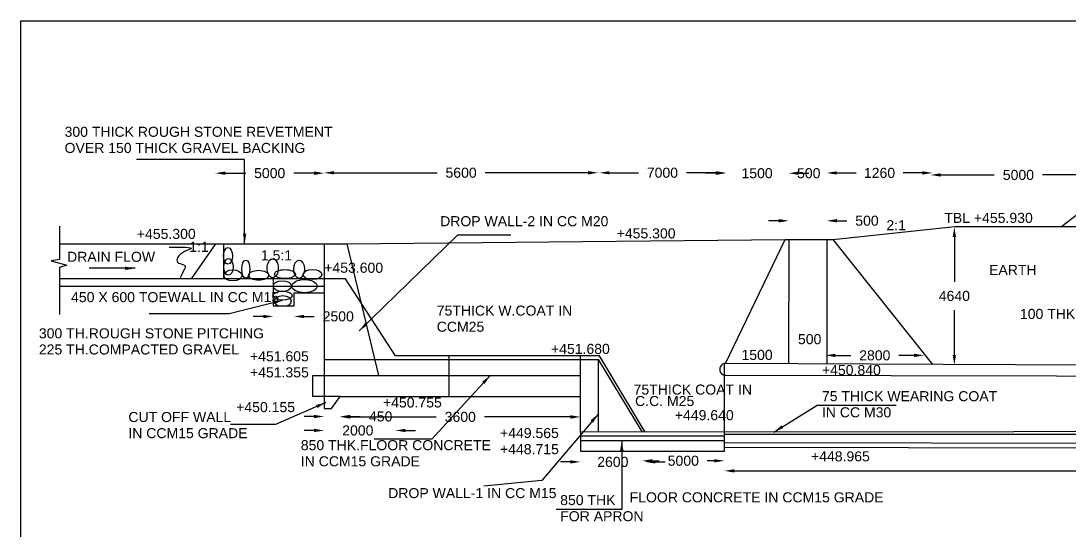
# Model space of a CAD drawing. Header units: inches. Extents: x 13 to 6403, y 6 to 3106.
# Drawn here: x 12.96 to 23.4, y 27.61 to 32.68 of the extents above; entities that cross this region are included whole.
import ezdxf

# ---------------------------------------------------------------- set-up
doc = ezdxf.new("R2010")
doc.units = ezdxf.units.IN
doc.header["$MEASUREMENT"] = 0
doc.styles.get("Standard").update_dxf_attribs({"font": 'arial.ttf', "height": 0.1})
doc.dimstyles.get("Standard").update_dxf_attribs({"dimtxt": 0.1, "dimasz": 0.1, "dimexe": 0.18, "dimexo": 0.0625, "dimgap": 0.09, "dimtad": 0, "dimtih": 1, "dimtoh": 1, "dimdec": 4, "dimzin": 0, "dimdsep": 46, "dimtxsty": 'Standard', "dimcen": 0, "dimse1": 1, "dimse2": 1, "dimadec": 0, "dimazin": 0, "dimtfac": 1, "dimtdec": 4, "dimtofl": 0, "dimtmove": 0, "dimatfit": 3, "dimfxl": 1, "dimtolj": 1, "dimtzin": 0, "dimarcsym": 0})

# ---------------------------------------------------------------- blocks, each defined once
blk = doc.blocks.new('*D88')
at = {"color": 0, "lineweight": -2, "transparency": 16777216}
for p, q in [((20.508, 30.689), (20.408, 30.689)), ((21.088, 30.689), (21.188, 30.689))]:
    blk.add_line(p, q, dxfattribs=at)
at = {"color": 0, "transparency": 16777216}
for points in [[(20.508, 30.706), (20.508, 30.672), (20.608, 30.689)], [(21.088, 30.706), (21.088, 30.672), (20.988, 30.689)]]:
    blk.add_solid(points, dxfattribs=at)
at = {"layer": 'Defpoints', "color": 0, "transparency": 16777216}
for p in [(20.988, 30.689), (20.608, 30.502), (20.988, 30.502)]:
    blk.add_point(p, dxfattribs=at)
at = {"color": 0, "transparency": 16777216, "insert": (21.388, 30.689), "char_height": 0.1, "attachment_point": 5}
blk.add_mtext('\\A1;500', dxfattribs=at)
blk = doc.blocks.new('*D89')
at = {"color": 0, "lineweight": -2, "transparency": 16777216}
for p, q in [((15.373, 29.736), (15.273, 29.736)), ((15.78, 29.736), (15.88, 29.736))]:
    blk.add_line(p, q, dxfattribs=at)
at = {"color": 0, "transparency": 16777216}
for points in [[(15.373, 29.752), (15.373, 29.719), (15.473, 29.736)], [(15.78, 29.752), (15.78, 29.719), (15.68, 29.736)]]:
    blk.add_solid(points, dxfattribs=at)
at = {"layer": 'Defpoints', "color": 0, "transparency": 16777216}
for p in [(15.473, 29.841), (15.68, 29.841), (15.68, 29.736)]:
    blk.add_point(p, dxfattribs=at)
at = {"color": 0, "transparency": 16777216, "insert": (16.12, 29.736), "char_height": 0.1, "attachment_point": 5}
blk.add_mtext('\\A1;2500', dxfattribs=at)
blk = doc.blocks.new('*D90')
at = {"color": 0, "lineweight": -2, "transparency": 16777216}
for p, q in [((14.996, 31.163), (15.198, 31.163)), ((15.879, 31.163), (15.677, 31.163))]:
    blk.add_line(p, q, dxfattribs=at)
at = {"color": 0, "transparency": 16777216}
for points in [[(14.996, 31.18), (14.996, 31.146), (14.896, 31.163)], [(15.879, 31.18), (15.879, 31.146), (15.979, 31.163)]]:
    blk.add_solid(points, dxfattribs=at)
at = {"layer": 'Defpoints', "color": 0, "transparency": 16777216}
for p in [(15.979, 31.163), (14.896, 30.46), (15.979, 30.46)]:
    blk.add_point(p, dxfattribs=at)
at = {"color": 0, "transparency": 16777216, "insert": (15.437, 31.163), "char_height": 0.1, "attachment_point": 5}
blk.add_mtext('\\A1;5000', dxfattribs=at)
blk = doc.blocks.new('*D91')
at = {"color": 0, "lineweight": -2, "transparency": 16777216}
for p, q in [((16.079, 31.167), (17.104, 31.167)), ((18.609, 31.167), (17.583, 31.167))]:
    blk.add_line(p, q, dxfattribs=at)
at = {"color": 0, "transparency": 16777216}
for points in [[(16.079, 31.184), (16.079, 31.15), (15.979, 31.167)], [(18.609, 31.184), (18.609, 31.15), (18.709, 31.167)]]:
    blk.add_solid(points, dxfattribs=at)
at = {"layer": 'Defpoints', "color": 0, "transparency": 16777216}
for p in [(18.709, 31.167), (15.979, 30.46), (18.709, 29.308)]:
    blk.add_point(p, dxfattribs=at)
at = {"color": 0, "transparency": 16777216, "insert": (17.344, 31.167), "char_height": 0.1, "attachment_point": 5}
blk.add_mtext('\\A1;5600', dxfattribs=at)
blk = doc.blocks.new('*D92')
at = {"color": 0, "lineweight": -2, "transparency": 16777216}
for p, q in [((18.822, 31.167), (19.112, 31.167)), ((19.879, 31.167), (19.589, 31.167))]:
    blk.add_line(p, q, dxfattribs=at)
at = {"color": 0, "transparency": 16777216}
for points in [[(18.822, 31.183), (18.822, 31.15), (18.722, 31.167)], [(19.879, 31.183), (19.879, 31.15), (19.979, 31.167)]]:
    blk.add_solid(points, dxfattribs=at)
at = {"layer": 'Defpoints', "color": 0, "transparency": 16777216}
for p in [(19.979, 31.167), (18.722, 29.344), (19.979, 29.268)]:
    blk.add_point(p, dxfattribs=at)
at = {"color": 0, "transparency": 16777216, "insert": (19.35, 31.167), "char_height": 0.1, "attachment_point": 5}
blk.add_mtext('\\A1;7000', dxfattribs=at)
blk = doc.blocks.new('*D93')
at = {"color": 0, "lineweight": -2, "transparency": 16777216}
for p, q in [((19.879, 31.162), (19.779, 31.162)), ((20.708, 31.162), (20.808, 31.162))]:
    blk.add_line(p, q, dxfattribs=at)
at = {"color": 0, "transparency": 16777216}
for points in [[(19.879, 31.179), (19.879, 31.146), (19.979, 31.162)], [(20.708, 31.179), (20.708, 31.146), (20.608, 31.162)]]:
    blk.add_solid(points, dxfattribs=at)
at = {"layer": 'Defpoints', "color": 0, "transparency": 16777216}
for p in [(20.608, 31.162), (19.979, 29.268), (20.608, 29.268)]:
    blk.add_point(p, dxfattribs=at)
at = {"color": 0, "transparency": 16777216, "insert": (20.293, 31.162), "char_height": 0.1, "attachment_point": 5}
blk.add_mtext('\\A1;1500', dxfattribs=at)
blk = doc.blocks.new('*D94')
at = {"layer": 'Defpoints', "color": 0, "transparency": 16777216}
for p in [(20.987, 31.162), (20.608, 29.268), (20.987, 29.267)]:
    blk.add_point(p, dxfattribs=at)
at = {"color": 0, "transparency": 16777216, "insert": (20.808, 31.162), "char_height": 0.1, "attachment_point": 5}
blk.add_mtext('\\A1;500', dxfattribs=at)
blk = doc.blocks.new('*D95')
at = {"color": 0, "lineweight": -2, "transparency": 16777216}
for p, q in [((21.087, 31.165), (21.279, 31.165)), ((21.94, 31.165), (21.748, 31.165))]:
    blk.add_line(p, q, dxfattribs=at)
at = {"color": 0, "transparency": 16777216}
for points in [[(21.087, 31.182), (21.087, 31.149), (20.987, 31.165)], [(21.94, 31.182), (21.94, 31.149), (22.04, 31.165)]]:
    blk.add_solid(points, dxfattribs=at)
at = {"layer": 'Defpoints', "color": 0, "transparency": 16777216}
for p in [(22.04, 31.165), (20.987, 29.267), (22.04, 29.258)]:
    blk.add_point(p, dxfattribs=at)
at = {"color": 0, "transparency": 16777216, "insert": (21.513, 31.165), "char_height": 0.1, "attachment_point": 5}
blk.add_mtext('\\A1;1260', dxfattribs=at)
blk = doc.blocks.new('*D96')
at = {"color": 0, "lineweight": -2, "transparency": 16777216}
for p, q in [((22.122, 31.145), (22.657, 31.145)), ((23.671, 31.145), (23.136, 31.145))]:
    blk.add_line(p, q, dxfattribs=at)
at = {"color": 0, "transparency": 16777216}
for points in [[(22.122, 31.162), (22.122, 31.129), (22.022, 31.145)], [(23.671, 31.162), (23.671, 31.129), (23.771, 31.145)]]:
    blk.add_solid(points, dxfattribs=at)
at = {"layer": 'Defpoints', "color": 0, "transparency": 16777216}
for p in [(23.771, 31.145), (22.022, 30.606), (23.771, 30.632)]:
    blk.add_point(p, dxfattribs=at)
at = {"color": 0, "transparency": 16777216, "insert": (22.897, 31.145), "char_height": 0.1, "attachment_point": 5}
blk.add_mtext('\\A1;5000', dxfattribs=at)
blk = doc.blocks.new('*D105')
at = {"color": 0, "lineweight": -2, "transparency": 16777216}
for p, q in [((22.259, 30.527), (22.259, 30.081)), ((22.259, 29.352), (22.259, 29.799))]:
    blk.add_line(p, q, dxfattribs=at)
at = {"color": 0, "transparency": 16777216}
for points in [[(22.242, 30.527), (22.275, 30.527), (22.259, 30.627)], [(22.242, 29.352), (22.275, 29.352), (22.259, 29.252)]]:
    blk.add_solid(points, dxfattribs=at)
at = {"layer": 'Defpoints', "color": 0, "transparency": 16777216}
for p in [(22.444, 30.627), (22.259, 29.252), (22.444, 29.252)]:
    blk.add_point(p, dxfattribs=at)
at = {"color": 0, "transparency": 16777216, "insert": (22.259, 29.94), "char_height": 0.1, "attachment_point": 5}
blk.add_mtext('\\A1;4640', dxfattribs=at)
blk = doc.blocks.new('*D106')
at = {"color": 0, "lineweight": -2, "transparency": 16777216}
for p, q in [((21.074, 29.348), (21.226, 29.348)), ((21.858, 29.348), (21.706, 29.348))]:
    blk.add_line(p, q, dxfattribs=at)
at = {"color": 0, "transparency": 16777216}
for points in [[(21.074, 29.365), (21.074, 29.332), (20.974, 29.348)], [(21.858, 29.365), (21.858, 29.332), (21.958, 29.348)]]:
    blk.add_solid(points, dxfattribs=at)
at = {"layer": 'Defpoints', "color": 0, "transparency": 16777216}
for p in [(21.958, 29.348), (20.974, 29.342), (21.958, 29.342)]:
    blk.add_point(p, dxfattribs=at)
at = {"color": 0, "transparency": 16777216, "insert": (21.466, 29.348), "char_height": 0.1, "attachment_point": 5}
blk.add_mtext('\\A1;2800', dxfattribs=at)
blk = doc.blocks.new('*D107')
at = {"layer": 'Defpoints', "color": 0, "transparency": 16777216}
for p in [(20.608, 29.352), (19.979, 29.268), (20.608, 29.268)]:
    blk.add_point(p, dxfattribs=at)
at = {"color": 0, "transparency": 16777216, "insert": (20.293, 29.352), "char_height": 0.1, "attachment_point": 5}
blk.add_mtext('\\A1;1500', dxfattribs=at)
blk = doc.blocks.new('*D108')
at = {"layer": 'Defpoints', "color": 0, "transparency": 16777216}
for p in [(20.608, 29.482), (20.987, 29.509), (20.987, 29.481)]:
    blk.add_point(p, dxfattribs=at)
at = {"color": 0, "transparency": 16777216, "insert": (20.817, 29.509), "char_height": 0.1, "attachment_point": 5}
blk.add_mtext('\\A1;500', dxfattribs=at)
blk = doc.blocks.new('*D109')
at = {"color": 0, "lineweight": -2, "transparency": 16777216}
for p, q in [((15.879, 28.6), (15.779, 28.6)), ((16.789, 28.6), (16.889, 28.6))]:
    blk.add_line(p, q, dxfattribs=at)
at = {"color": 0, "transparency": 16777216}
for points in [[(15.879, 28.617), (15.879, 28.584), (15.979, 28.6)], [(16.789, 28.617), (16.789, 28.584), (16.689, 28.6)]]:
    blk.add_solid(points, dxfattribs=at)
at = {"layer": 'Defpoints', "color": 0, "transparency": 16777216}
for p in [(15.979, 29.308), (16.689, 29.344), (16.689, 28.6)]:
    blk.add_point(p, dxfattribs=at)
at = {"color": 0, "transparency": 16777216, "insert": (16.315, 28.6), "char_height": 0.1, "attachment_point": 5}
blk.add_mtext('\\A1;2000', dxfattribs=at)
blk = doc.blocks.new('*D110')
at = {"color": 0, "lineweight": -2, "transparency": 16777216}
for p, q in [((15.879, 28.739), (15.779, 28.739)), ((16.24, 28.739), (16.34, 28.739))]:
    blk.add_line(p, q, dxfattribs=at)
at = {"color": 0, "transparency": 16777216}
for points in [[(15.879, 28.756), (15.879, 28.723), (15.979, 28.739)], [(16.24, 28.756), (16.24, 28.723), (16.14, 28.739)]]:
    blk.add_solid(points, dxfattribs=at)
at = {"layer": 'Defpoints', "color": 0, "transparency": 16777216}
for p in [(15.979, 28.938), (16.14, 28.938), (16.14, 28.739)]:
    blk.add_point(p, dxfattribs=at)
at = {"color": 0, "transparency": 16777216, "insert": (16.543, 28.739), "char_height": 0.1, "attachment_point": 5}
blk.add_mtext('\\A1;450', dxfattribs=at)
blk = doc.blocks.new('*D111')
at = {"color": 0, "lineweight": -2, "transparency": 16777216}
for p, q in [((16.24, 28.735), (17.097, 28.735)), ((18.433, 28.735), (17.576, 28.735))]:
    blk.add_line(p, q, dxfattribs=at)
at = {"color": 0, "transparency": 16777216}
for points in [[(16.24, 28.752), (16.24, 28.718), (16.14, 28.735)], [(18.433, 28.752), (18.433, 28.718), (18.533, 28.735)]]:
    blk.add_solid(points, dxfattribs=at)
at = {"layer": 'Defpoints', "color": 0, "transparency": 16777216}
for p in [(16.14, 28.938), (18.533, 28.938), (18.533, 28.735)]:
    blk.add_point(p, dxfattribs=at)
at = {"color": 0, "transparency": 16777216, "insert": (17.336, 28.735), "char_height": 0.1, "attachment_point": 5}
blk.add_mtext('\\A1;3600', dxfattribs=at)
blk = doc.blocks.new('*D112')
at = {"color": 0, "lineweight": -2, "transparency": 16777216}
for p, q in [((19.249, 28.298), (19.319, 28.298)), ((19.867, 28.298), (19.797, 28.298))]:
    blk.add_line(p, q, dxfattribs=at)
at = {"color": 0, "transparency": 16777216}
for points in [[(19.249, 28.315), (19.249, 28.282), (19.149, 28.298)], [(19.867, 28.315), (19.867, 28.282), (19.967, 28.298)]]:
    blk.add_solid(points, dxfattribs=at)
at = {"layer": 'Defpoints', "color": 0, "transparency": 16777216}
for p in [(19.149, 28.584), (19.967, 28.584), (19.967, 28.298)]:
    blk.add_point(p, dxfattribs=at)
at = {"color": 0, "transparency": 16777216, "insert": (19.558, 28.298), "char_height": 0.1, "attachment_point": 5}
blk.add_mtext('\\A1;5000', dxfattribs=at)
blk = doc.blocks.new('*D113')
at = {"color": 0, "lineweight": -2, "transparency": 16777216}
for p, q in [((18.433, 28.287), (18.333, 28.287)), ((19.279, 28.287), (19.379, 28.287))]:
    blk.add_line(p, q, dxfattribs=at)
at = {"color": 0, "transparency": 16777216}
for points in [[(18.433, 28.304), (18.433, 28.271), (18.533, 28.287)], [(19.279, 28.304), (19.279, 28.271), (19.179, 28.287)]]:
    blk.add_solid(points, dxfattribs=at)
at = {"layer": 'Defpoints', "color": 0, "transparency": 16777216}
for p in [(18.533, 28.583), (19.179, 28.584), (18.533, 28.287)]:
    blk.add_point(p, dxfattribs=at)
at = {"color": 0, "transparency": 16777216, "insert": (18.856, 28.287), "char_height": 0.1, "attachment_point": 5}
blk.add_mtext('\\A1;2600', dxfattribs=at)
blk = doc.blocks.new('*D114')
at = {"color": 0, "lineweight": -2, "transparency": 16777216}
for p, q in [((20.067, 28.198), (27.934, 28.198)), ((36.361, 28.198), (28.495, 28.198))]:
    blk.add_line(p, q, dxfattribs=at)
at = {"color": 0, "transparency": 16777216}
for points in [[(20.067, 28.214), (20.067, 28.181), (19.967, 28.198)], [(36.361, 28.214), (36.361, 28.181), (36.461, 28.198)]]:
    blk.add_solid(points, dxfattribs=at)
at = {"layer": 'Defpoints', "color": 0, "transparency": 16777216}
for p in [(36.461, 28.45), (19.967, 28.393), (36.461, 28.198)]:
    blk.add_point(p, dxfattribs=at)
at = {"color": 0, "transparency": 16777216, "insert": (28.214, 28.198), "char_height": 0.1, "attachment_point": 5}
blk.add_mtext('\\A1;49185', dxfattribs=at)

msp = doc.modelspace()

# ---------------------------------------------------------------- linework, layer by layer
at = {"color": 0}
msp.add_lwpolyline([(59.86272, 5.61483), (12.95865, 5.61483), (12.95865, 32.67904), (59.86272, 32.67904)], close=True, dxfattribs=at)
for points in [[(13.34201, 30.46034), (16.20633, 30.46034), (20.57169, 30.50249), (21.04875, 30.50249), (22.26467, 30.63233), (23.77083, 30.63233), (23.56906, 30.74001), (23.47337, 30.74001), (23.32951, 30.63233)], [(13.34201, 30.63354), (13.34201, 30.30228), (13.2589, 30.28987), (13.41456, 30.24751), (13.34148, 30.22195), (13.34148, 29.75677)], [(19.97929, 29.2678), (20.57169, 30.50249)], [(20.60807, 30.50249), (20.60761, 29.26493)], [(20.98786, 30.50249), (20.9874, 29.26319)], [(21.04875, 30.50249), (22.03959, 29.25839)], [(14.89625, 30.46034), (14.65598, 30.11048)], [(14.97732, 30.45806), (14.97732, 30.11323)], [(15.97861, 30.46034), (15.97861, 28.81869), (16.05298, 28.81869), (16.14028, 28.93837), (15.86835, 28.93837), (15.86835, 29.1471)], [(16.20633, 30.46034), (16.52088, 29.1471)], [(41.46072, 28.59978), (40.12428, 28.59978), (18.5327, 28.58314), (18.5327, 29.34414), (16.68881, 29.34414), (16.19241, 30.11048), (13.34148, 30.11048)], [(15.47307, 30.11048), (15.47307, 29.84136), (15.67994, 29.84136), (15.67994, 29.97244), (15.97861, 29.97244)], [(13.34148, 30.03819), (15.97861, 30.03819)], [(15.97861, 29.30772), (18.70863, 29.30771), (19.1486, 28.58362)], [(17.22051, 29.34414), (17.22051, 28.93837)], [(19.17926, 28.58364), (18.72163, 29.34414), (18.5327, 29.34414)], [(18.5327, 28.58314), (18.5327, 28.39283), (19.96744, 28.39283), (19.96736, 29.26663)], [(18.70863, 29.30771), (18.70918, 28.58328)], [(15.86835, 29.1471), (18.5327, 29.1471)], [(16.14028, 28.93837), (18.5327, 28.93837)], [(18.5327, 28.54656), (19.96743, 28.54669)], [(40.22937, 28.56043), (19.96743, 28.55861)], [(18.5327, 28.49973), (19.96743, 28.49986)], [(36.46094, 28.44983), (19.96743, 28.47848)], [(19.96744, 28.43509), (36.46094, 28.40495)]]:
    msp.add_lwpolyline(points, dxfattribs=at)
msp.add_lwpolyline([(23.64271, 30.63233), (23.64271, 30.61012), (23.74442, 30.61012), (25.75582, 29.24142), (19.97929, 29.2678, 1.01499296), (19.98049, 29.15059), (36.46156, 29.11772, 1.04934446), (36.45592, 29.23981), (25.75582, 29.24142)], format="xyb", dxfattribs=at)
for centre, major_axis, ratio in [((15.02179, 30.33832), (0, 0.08283), 0.53593859), ((15.02545, 30.22896), (0, 0.08329), 0.56044242), ((15.19952, 30.20561), (0, 0.09015), 0.45173312), ((15.46724, 30.21568), (0, 0.09381), 0.5902037), ((15.73016, 30.20653), (0, 0.09106), 0.58798794), ((15.06989, 30.14475), (-0.09115, 0), 0.60807475), ((15.3264, 30.14567), (-0.0994, 0), 0.50234438), ((15.58908, 30.15756), (-0.10444, 0), 0.42971455), ((15.86331, 30.15378), (-0.09436, 0), 0.53384995), ((15.56371, 30.03789), (-0.0916, 0), 0.58631579), ((15.78404, 30.03814), (-0.12521, 0), 0.52599153), ((15.56523, 29.94195), (-0.09552, 0), 0.47623454), ((15.56807, 29.88855), (0.08358, 0), 0.6598731)]:
    msp.add_ellipse(centre, major_axis=major_axis, ratio=ratio, dxfattribs=at)
msp.add_spline([(14.43544, 30.42692), (14.65379, 30.41115), (14.51875, 30.32002), (14.51699, 30.27621), (14.57925, 30.25168), (14.59591, 30.23503), (14.58802, 30.20699), (14.54506, 30.11937)], degree=3, dxfattribs=at)

# ---------------------------------------------------------------- texts
for s, p in [('300 THICK ROUGH STONE REVETMENT ', (13.39339, 31.52523)), ('OVER 150 THICK GRAVEL BACKING ', (13.39339, 31.36459)), ('DROP WALL-2 IN CC M20', (17.13514, 30.63489)), ('TBL +455.930', (22.15853, 30.66779)), ('+455.300', (14.1134, 30.50823)), ('+455.300', (18.89428, 30.51306)), ('2:1', (21.58181, 30.5948)), ('1:1', (14.6348, 30.37925)), ('1.5:1', (15.34985, 30.29491)), ('DRAIN FLOW ', (13.41821, 30.28003)), ('+453.600', (15.98049, 30.17089)), ('EARTH', (22.60452, 30.14923)), ('450 X 600 TOEWALL IN CC M15', (13.45794, 29.87819)), ('75THICK W.COAT IN ', (17.10147, 29.74412)), ('100 THK CC LINING ', (22.91236, 29.71105)), ('CCM25', (17.10147, 29.58348)), ('300 TH.ROUGH STONE PITCHING ', (13.1372, 29.51762)), ('225 TH.COMPACTED GRAVEL ', (13.1372, 29.35697)), ('+451.680', (18.23953, 29.36296)), ('+451.605', (15.24041, 29.28927)), ('+450.840', (20.93934, 29.15178)), ('+451.355', (15.24041, 29.12863)), ('75THICK COAT IN', (19.06285, 28.95778)), ('+450.755', (16.56563, 28.82924)), ('C.C. M25', (19.07744, 28.84359)), ('75 THICK WEARING COAT', (20.93934, 28.89181)), ('+450.155', (15.10302, 28.78282)), ('IN CC M30', (20.93934, 28.73117)), ('CUT OFF WALL', (14.02877, 28.684)), ('+449.640', (19.47386, 28.70266)), ('IN CCM15 GRADE', (14.02877, 28.52336)), ('+449.565', (17.73165, 28.5246)), ('850 THK.FLOOR CONCRETE', (15.7469, 28.40379)), ('+448.715', (17.73165, 28.36395)), ('IN CCM15 GRADE ', (15.7469, 28.24315)), ('+448.965', (20.83023, 28.29231)), ('DROP WALL-1 IN CC M15', (16.61784, 27.92618)), ('850 THK', (18.3314, 27.85683)), ('FLOOR CONCRETE IN CCM15 GRADE ', (19.02375, 27.88428)), ('FOR APRON ', (18.3314, 27.69619))]:
    msp.add_text(s, height=0.1, dxfattribs=at).set_placement(p)

# ---------------------------------------------------------------- dimensions: what is measured, and where the dimension line sits
for base, p1, p2, text, picture, middle in [((15.97861, 31.16311), (14.89625, 30.46034), (15.97861, 30.46034), '5000', '*D90', (15.43743, 31.16311)), ((18.70863, 31.16714), (15.97861, 30.46034), (18.70863, 29.30771), '5600', '*D91', (17.34362, 31.16714)), ((19.97929, 31.16652), (18.72163, 29.34414), (19.97929, 29.2678), '7000', '*D92', (19.35046, 31.16652)), ((22.03959, 31.16534), (20.9874, 29.26742), (22.03959, 29.25839), '1260', '*D95', (21.5135, 31.16534)), ((23.77083, 31.14521), (22.02244, 30.60646), (23.77083, 30.63233), '5000', '*D96', (22.89663, 31.14521)), ((20.98786, 30.68896), (20.60807, 30.50249), (20.98786, 30.50249), '500', '*D88', (21.38816, 30.68896)), ((15.67994, 29.73577), (15.47307, 29.84136), (15.67994, 29.84136), '2500', '*D89', (16.11994, 29.73577)), ((20.60761, 29.35183), (19.97929, 29.2678), (20.60761, 29.26756), '1500', '*D107', (20.29345, 29.35183)), ((21.95838, 29.34842), (20.97385, 29.34159), (21.95838, 29.34159), '2800', '*D106', (21.46611, 29.34842)), ((16.14028, 28.73928), (15.97861, 28.93837), (16.14028, 28.93837), '450', '*D110', (16.5426, 28.73928)), ((18.5327, 28.73505), (16.14028, 28.93837), (18.5327, 28.93837), '3600', '*D111', (17.33649, 28.73505)), ((36.46094, 28.19757), (19.96744, 28.39283), (36.46094, 28.44983), '49185', '*D114', (28.21419, 28.19757))]:
    dim = msp.add_linear_dim(base=base, p1=p1, p2=p2, text=text, dimstyle='Standard', dxfattribs=at)
    dim.commit()
    dim.dimension.update_dxf_attribs({"geometry": picture, "text_midpoint": middle})
for base, p1, p2, text, picture, middle in [((20.60761, 31.16238), (19.97929, 29.2678), (20.60761, 29.26756), '1500', '*D93', (20.29345, 31.16238)), ((20.9874, 31.16238), (20.60761, 29.26756), (20.9874, 29.26742), '500', '*D94', (20.80761, 31.16238)), ((20.98748, 29.50896), (20.60769, 29.48163), (20.98748, 29.48148), '500', '*D108', (20.81659, 29.50896)), ((16.68881, 28.6002), (15.97861, 29.30772), (16.68881, 29.34414), '2000', '*D109', (16.31473, 28.6002)), ((18.5327, 28.2875), (19.17926, 28.58364), (18.5327, 28.58314), '2600', '*D113', (18.85598, 28.2875)), ((19.96742, 28.29828), (19.1486, 28.58362), (19.96742, 28.58369), '5000', '*D112', (19.55801, 28.29828))]:
    dim = msp.add_linear_dim(base=base, p1=p1, p2=p2, text=text, dimstyle='Standard', dxfattribs=at)
    dim.commit()
    dim.dimension.update_dxf_attribs({"geometry": picture, "text_midpoint": middle, "dimtype": 160})
dim = msp.add_linear_dim(base=(22.25873, 29.25221), p1=(22.44435, 30.62694), p2=(22.44435, 29.25221), angle=90, text='4640', dimstyle='Standard', dxfattribs=at)
dim.commit()
dim.dimension.update_dxf_attribs({"geometry": '*D105', "text_midpoint": (22.25873, 29.93957)})

# ---------------------------------------------------------------- leaders
for points, override in [([(15.18698, 30.46034), (15.18698, 31.29763), (14.10836, 31.29763)], {"dimgap": 0.09, "dimtad": 0}), ([(16.32888, 29.59226), (17.31032, 30.54771), (17.84079, 30.54771)], {"dimasz": 0.1, "dimgap": 0.09, "dimtad": 0}), ([(14.09635, 30.2155), (13.6375, 30.2155)], {"dimgap": 0.09, "dimtad": 0}), ([(15.56579, 29.89474), (15.03412, 29.76158), (14.23642, 29.76158)], {"dimgap": 0.09, "dimtad": 0}), ([(17.63247, 29.14701), (17.05385, 28.51253), (16.47899, 28.51253)], {"dimgap": 0.09, "dimtad": 0}), ([(15.99715, 28.87891), (15.49637, 28.65847), (15.04566, 28.65847)], {"dimgap": 0.09, "dimtad": 0}), ([(20.46118, 28.58463), (20.89047, 28.85083), (21.67821, 28.85083)], {"dimgap": 0.09, "dimtad": 0}), ([(18.7117, 28.76569), (18.14994, 28.10113), (17.56931, 28.04632)], {"dimgap": 0.09, "dimtad": 0})]:
    msp.add_leader(points, dimstyle='Standard', override=override, dxfattribs=at)
at = {"color": 2}
msp.add_leader([(18.94476, 28.49977), (18.94476, 27.81456), (18.29073, 27.81456)], dimstyle='Standard', override={"dimgap": 0.09, "dimtad": 0}, dxfattribs=at)

doc.saveas('drawing.dxf')
